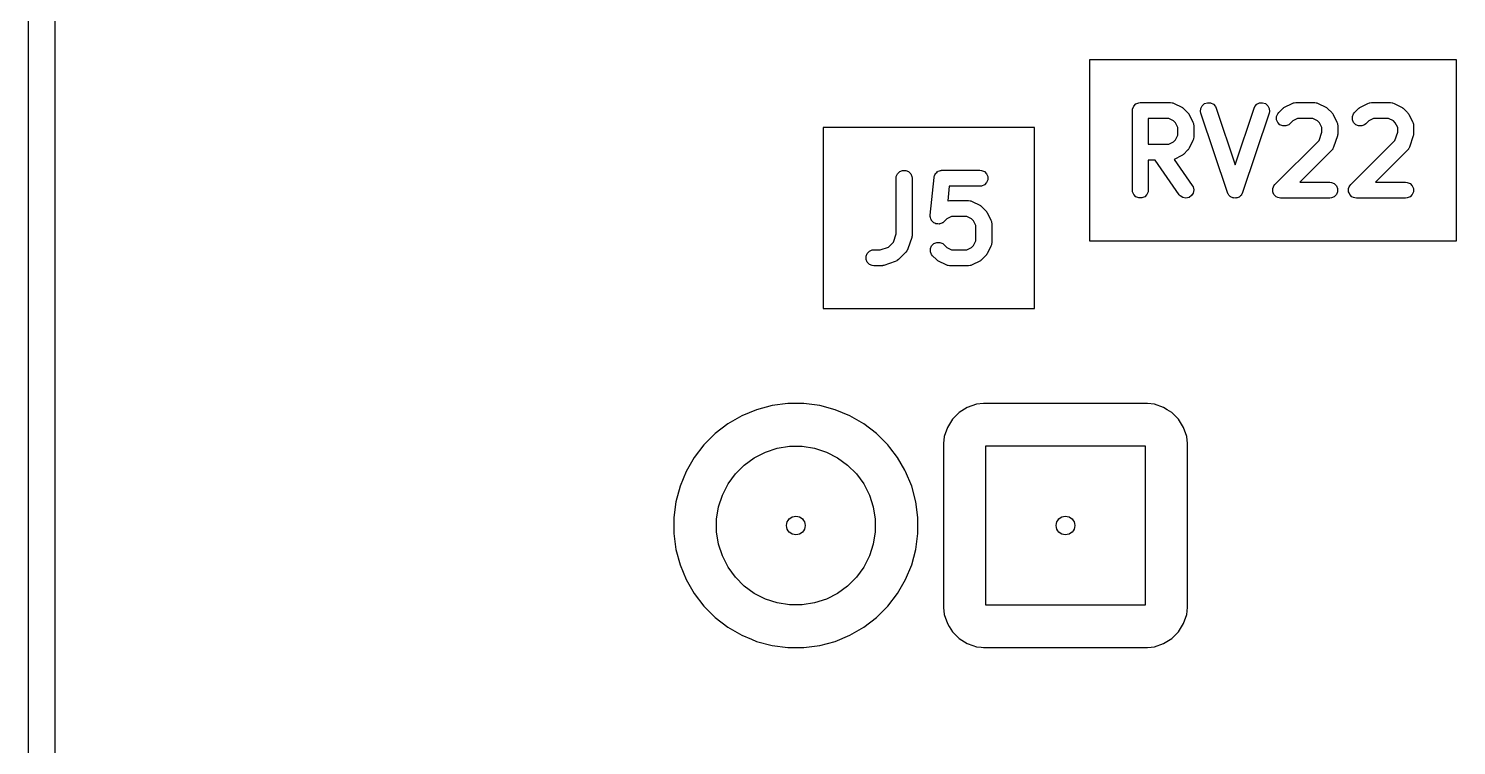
# Model space of a CAD drawing. Extents: x 20 to 124, y -124 to -20.
# Drawn here: x 20 to 46.91, y -62.4 to -48.88 of the extents above; entities that cross this region are included whole.
import ezdxf

# ---------------------------------------------------------------- set-up
doc = ezdxf.new("R2010")
doc.units = 0
doc.layers.add('BLACK', color=7, linetype='CONTINUOUS')
doc.layers.add('WHITE', color=7, linetype='CONTINUOUS')

msp = doc.modelspace()

# ---------------------------------------------------------------- linework, layer by layer
at = {"layer": 'BLACK', "linetype": 'CONTINUOUS'}
for p, q in [((20.5005, -54.160553), (20.5005, -44.099223)), ((46.907939, -49.471103), (39.995214, -49.471103)), ((39.995214, -49.471103), (39.995214, -52.886655)), ((46.907939, -51.124038), (46.907939, -49.471103)), ((40.825994, -50.344992), (40.867378, -50.303608)), ((40.867378, -50.303608), (40.92145, -50.28121)), ((40.92145, -50.28121), (40.950714, -50.278328)), ((40.950714, -50.278328), (41.522143, -50.278328)), ((41.522143, -50.278328), (41.551407, -50.28121)), ((41.551407, -50.28121), (41.556387, -50.283273)), ((41.556387, -50.283273), (41.561762, -50.283655)), ((41.561762, -50.283655), (41.589225, -50.294164)), ((41.589225, -50.294164), (41.732082, -50.365593)), ((42.11793, -50.336361), (42.162144, -50.298014)), ((42.162144, -50.298014), (42.217668, -50.279506)), ((42.217668, -50.279506), (42.276049, -50.283655)), ((42.276049, -50.283655), (42.328396, -50.309829)), ((42.328396, -50.309829), (42.366743, -50.354043)), ((43.106115, -50.354043), (43.144462, -50.309828)), ((43.144462, -50.309828), (43.19681, -50.283655)), ((43.19681, -50.283655), (43.25519, -50.279505)), ((43.25519, -50.279505), (43.310714, -50.298014)), ((43.310714, -50.298014), (43.354928, -50.336361)), ((43.669346, -50.365593), (43.812204, -50.294164)), ((43.812204, -50.294164), (43.839667, -50.283654)), ((43.839667, -50.283654), (43.845044, -50.283271)), ((43.845044, -50.283271), (43.850022, -50.28121)), ((43.850022, -50.28121), (43.879286, -50.278328)), ((43.879286, -50.278328), (44.236428, -50.278328)), ((44.236428, -50.278328), (44.265692, -50.28121)), ((44.265692, -50.28121), (44.270669, -50.283271)), ((44.270669, -50.283271), (44.276047, -50.283654)), ((44.276047, -50.283654), (44.30351, -50.294164)), ((44.30351, -50.294164), (44.446368, -50.365593)), ((45.097917, -50.365593), (45.240775, -50.294164)), ((45.240775, -50.294164), (45.268238, -50.283654)), ((45.268238, -50.283654), (45.273615, -50.283271)), ((45.273615, -50.283271), (45.278593, -50.28121)), ((45.278593, -50.28121), (45.307857, -50.278328)), ((45.307857, -50.278328), (45.664999, -50.278328)), ((45.664999, -50.278328), (45.694263, -50.28121)), ((45.694263, -50.28121), (45.69924, -50.283271)), ((45.69924, -50.283271), (45.704618, -50.283654)), ((45.704618, -50.283654), (45.732081, -50.294164)), ((45.732081, -50.294164), (45.874939, -50.365593)), ((40.800714, -50.428328), (40.803596, -50.399064)), ((40.800714, -51.928328), (40.800714, -50.428328)), ((40.803596, -50.399064), (40.825994, -50.344992)), ((41.486733, -50.578328), (41.100714, -50.578328)), ((41.100714, -50.578328), (41.100714, -51.064042)), ((41.576147, -50.623035), (41.486733, -50.578328)), ((41.732082, -50.365593), (41.744677, -50.373521)), ((41.744677, -50.373521), (41.748334, -50.375036)), ((41.748334, -50.375036), (41.752451, -50.378415)), ((41.752451, -50.378415), (41.756968, -50.381258)), ((41.756968, -50.381258), (41.759565, -50.384252)), ((41.759565, -50.384252), (41.771065, -50.39369)), ((41.771065, -50.39369), (41.842494, -50.465118)), ((41.842494, -50.465118), (41.851936, -50.476623)), ((41.851936, -50.476623), (41.854928, -50.479218)), ((41.854928, -50.479218), (41.857767, -50.483728)), ((41.857767, -50.483728), (41.861149, -50.487849)), ((41.861149, -50.487849), (41.862664, -50.491508)), ((41.862664, -50.491508), (41.870593, -50.504103)), ((41.870593, -50.504103), (41.942021, -50.646961)), ((42.087607, -50.447089), (42.091756, -50.388708)), ((42.094127, -50.475762), (42.087607, -50.447089)), ((42.091756, -50.388708), (42.11793, -50.336361)), ((42.594127, -51.975762), (42.094127, -50.475762)), ((42.366743, -50.354043), (42.378731, -50.380894)), ((42.378731, -50.380894), (42.736429, -51.453986)), ((42.736429, -51.453986), (43.094127, -50.380894)), ((43.378732, -50.475762), (42.878731, -51.975762)), ((43.094127, -50.380894), (43.106115, -50.354043)), ((43.354928, -50.336361), (43.381102, -50.388708)), ((43.385252, -50.447088), (43.378732, -50.475762)), ((43.381102, -50.388708), (43.385252, -50.447088)), ((43.517882, -50.541922), (43.540279, -50.48785)), ((43.517882, -50.600448), (43.517882, -50.541922)), ((43.540279, -50.48785), (43.558934, -50.465119)), ((43.558934, -50.465119), (43.630362, -50.393691)), ((43.630362, -50.393691), (43.641864, -50.38425)), ((43.641864, -50.38425), (43.64446, -50.381258)), ((43.64446, -50.381258), (43.648969, -50.378419)), ((43.648969, -50.378419), (43.653092, -50.375036)), ((43.653092, -50.375036), (43.656754, -50.373519)), ((43.656754, -50.373519), (43.669346, -50.365593)), ((43.914696, -50.578328), (43.825282, -50.623035)), ((44.201018, -50.578328), (43.914696, -50.578328)), ((44.290432, -50.623035), (44.201018, -50.578328)), ((44.446368, -50.365593), (44.458961, -50.37352)), ((44.458961, -50.37352), (44.462621, -50.375036)), ((44.462621, -50.375036), (44.46674, -50.378417)), ((44.46674, -50.378417), (44.471254, -50.381258)), ((44.471254, -50.381258), (44.47385, -50.384251)), ((44.47385, -50.384251), (44.485352, -50.393691)), ((44.485352, -50.393691), (44.55678, -50.465119)), ((44.55678, -50.465119), (44.56622, -50.476621)), ((44.56622, -50.476621), (44.569213, -50.479217)), ((44.569213, -50.479217), (44.572051, -50.483726)), ((44.572051, -50.483726), (44.575435, -50.487849)), ((44.575435, -50.487849), (44.576951, -50.491511)), ((44.576951, -50.491511), (44.584878, -50.504103)), ((44.584878, -50.504103), (44.656307, -50.646959)), ((44.946453, -50.541922), (44.96885, -50.48785)), ((44.946453, -50.600448), (44.946453, -50.541922)), ((44.96885, -50.48785), (44.987505, -50.465119)), ((44.987505, -50.465119), (45.058933, -50.393691)), ((45.058933, -50.393691), (45.070435, -50.38425)), ((45.070435, -50.38425), (45.073031, -50.381258)), ((45.073031, -50.381258), (45.07754, -50.378419)), ((45.07754, -50.378419), (45.081663, -50.375036)), ((45.081663, -50.375036), (45.085325, -50.373519)), ((45.085325, -50.373519), (45.097917, -50.365593)), ((45.343267, -50.578328), (45.253853, -50.623035)), ((45.629589, -50.578328), (45.343267, -50.578328)), ((45.719003, -50.623035), (45.629589, -50.578328)), ((45.874939, -50.365593), (45.887532, -50.37352)), ((45.887532, -50.37352), (45.891192, -50.375036)), ((45.891192, -50.375036), (45.895311, -50.378417)), ((45.895311, -50.378417), (45.899825, -50.381258)), ((45.899825, -50.381258), (45.902421, -50.384251)), ((45.902421, -50.384251), (45.913923, -50.393691)), ((45.913923, -50.393691), (45.985351, -50.465119)), ((45.985351, -50.465119), (45.994791, -50.476621)), ((45.994791, -50.476621), (45.997784, -50.479217)), ((45.997784, -50.479217), (46.000622, -50.483726)), ((46.000622, -50.483726), (46.004006, -50.487849)), ((46.004006, -50.487849), (46.005522, -50.491511)), ((46.005522, -50.491511), (46.013449, -50.504103)), ((46.013449, -50.504103), (46.084878, -50.646959)), ((38.957225, -50.745629), (34.973071, -50.745629)), ((34.973071, -50.745629), (34.973071, -54.160553)), ((38.957225, -52.886655), (38.957225, -50.745629)), ((41.613151, -50.660039), (41.576147, -50.623035)), ((41.657857, -50.749451), (41.613151, -50.660039)), ((41.657857, -50.892918), (41.657857, -50.749451)), ((41.942021, -50.646961), (41.952531, -50.674424)), ((41.952531, -50.674424), (41.952912, -50.679799)), ((41.952912, -50.679799), (41.954975, -50.684778)), ((41.954975, -50.684778), (41.957857, -50.714042)), ((41.957857, -50.714042), (41.957857, -50.928328)), ((43.540279, -50.65452), (43.517882, -50.600448)), ((43.581665, -50.695906), (43.540279, -50.65452)), ((43.635737, -50.718303), (43.581665, -50.695906)), ((43.694263, -50.718303), (43.635737, -50.718303)), ((43.748335, -50.695906), (43.694263, -50.718303)), ((43.771066, -50.677251), (43.748335, -50.695906)), ((43.825282, -50.623035), (43.771066, -50.677251)), ((44.327436, -50.660039), (44.290432, -50.623035)), ((44.319609, -50.990157), (44.372143, -50.832559)), ((44.372143, -50.749452), (44.327436, -50.660039)), ((44.372143, -50.832559), (44.372143, -50.749452)), ((44.656307, -50.646959), (44.666816, -50.674423)), ((44.666816, -50.674423), (44.667197, -50.679797)), ((44.667197, -50.679797), (44.669261, -50.684778)), ((44.669261, -50.684778), (44.672143, -50.714042)), ((44.672143, -50.714042), (44.672143, -50.8569)), ((44.96885, -50.65452), (44.946453, -50.600448)), ((45.010236, -50.695906), (44.96885, -50.65452)), ((45.064308, -50.718303), (45.010236, -50.695906)), ((45.122834, -50.718303), (45.064308, -50.718303)), ((45.176906, -50.695906), (45.122834, -50.718303)), ((45.199637, -50.677251), (45.176906, -50.695906)), ((45.253853, -50.623035), (45.199637, -50.677251)), ((45.756007, -50.660039), (45.719003, -50.623035)), ((45.74818, -50.990157), (45.800714, -50.832559)), ((45.800714, -50.749452), (45.756007, -50.660039)), ((45.800714, -50.832559), (45.800714, -50.749452)), ((46.084878, -50.646959), (46.095387, -50.674423)), ((46.095387, -50.674423), (46.095768, -50.679797)), ((46.095768, -50.679797), (46.097832, -50.684778)), ((46.097832, -50.684778), (46.100714, -50.714042)), ((46.100714, -50.714042), (46.100714, -50.8569)), ((41.100714, -51.064042), (41.486733, -51.064042)), ((41.486733, -51.064042), (41.576145, -51.019336)), ((41.576145, -51.019336), (41.61315, -50.982331)), ((41.61315, -50.982331), (41.657857, -50.892918)), ((41.942021, -50.995409), (41.870593, -51.138267)), ((41.952531, -50.967946), (41.942021, -50.995409)), ((41.952912, -50.96257), (41.952531, -50.967946)), ((41.954975, -50.957592), (41.952912, -50.96257)), ((41.957857, -50.928328), (41.954975, -50.957592)), ((43.487505, -51.822262), (44.319609, -50.990157)), ((44.593016, -51.11862), (44.581028, -51.14547)), ((44.664445, -50.904335), (44.593016, -51.11862)), ((44.667744, -50.889825), (44.664445, -50.904335)), ((44.669261, -50.886164), (44.667744, -50.889825)), ((44.669783, -50.880855), (44.669261, -50.886164)), ((44.670965, -50.875661), (44.669783, -50.880855)), ((44.672143, -50.8569), (44.670684, -50.871711)), ((44.670684, -50.871711), (44.670965, -50.875661)), ((44.916076, -51.822262), (45.74818, -50.990157)), ((46.021587, -51.11862), (46.009599, -51.14547)), ((46.093016, -50.904335), (46.021587, -51.11862)), ((46.096315, -50.889825), (46.093016, -50.904335)), ((46.097832, -50.886164), (46.096315, -50.889825)), ((46.098354, -50.880855), (46.097832, -50.886164)), ((46.099536, -50.875661), (46.098354, -50.880855)), ((46.100714, -50.8569), (46.099255, -50.871711)), ((46.099255, -50.871711), (46.099536, -50.875661)), ((46.907939, -52.886655), (46.907939, -51.124038)), ((41.229759, -51.364042), (41.100714, -51.364042)), ((41.100714, -51.364042), (41.100714, -51.928328)), ((41.684972, -52.014347), (41.229759, -51.364042)), ((41.589225, -51.348206), (41.58579, -51.34952)), ((41.58579, -51.34952), (41.930742, -51.842309)), ((41.732082, -51.276778), (41.589225, -51.348206)), ((41.744675, -51.26885), (41.732082, -51.276778)), ((41.748335, -51.267335), (41.744675, -51.26885)), ((41.752454, -51.263953), (41.748335, -51.267335)), ((41.756968, -51.261113), (41.752454, -51.263953)), ((41.759564, -51.258119), (41.756968, -51.261113)), ((41.771066, -51.24868), (41.759564, -51.258119)), ((41.842495, -51.177251), (41.771066, -51.24868)), ((41.851936, -51.165746), (41.842495, -51.177251)), ((41.854928, -51.163152), (41.851936, -51.165746)), ((41.857766, -51.158642), (41.854928, -51.163152)), ((41.86115, -51.15452), (41.857766, -51.158642)), ((41.862666, -51.150858), (41.86115, -51.15452)), ((41.870593, -51.138267), (41.862666, -51.150858)), ((44.55678, -51.177251), (43.955703, -51.778328)), ((44.575435, -51.154521), (44.55678, -51.177251)), ((44.577498, -51.149539), (44.575435, -51.154521)), ((44.581028, -51.14547), (44.577498, -51.149539)), ((45.985351, -51.177251), (45.384274, -51.778328)), ((46.004006, -51.154521), (45.985351, -51.177251)), ((46.006069, -51.149539), (46.004006, -51.154521)), ((46.009599, -51.14547), (46.006069, -51.149539)), ((36.352882, -51.674064), (36.37528, -51.619992)), ((36.37528, -51.619992), (36.416664, -51.578608)), ((36.416664, -51.578608), (36.470736, -51.55621)), ((36.470736, -51.55621), (36.529264, -51.55621)), ((36.529264, -51.55621), (36.583336, -51.578608)), ((36.583336, -51.578608), (36.62472, -51.619992)), ((36.62472, -51.619992), (36.647118, -51.674064)), ((37.068594, -51.670618), (37.070809, -51.659571)), ((37.070809, -51.659571), (37.081173, -51.640249)), ((37.081173, -51.640249), (37.089565, -51.619992)), ((37.089565, -51.619992), (37.094905, -51.614651)), ((37.094905, -51.614651), (37.098476, -51.607996)), ((37.098476, -51.607996), (37.115443, -51.594113)), ((37.115443, -51.594113), (37.130949, -51.578608)), ((37.130949, -51.578608), (37.137928, -51.575716)), ((37.137928, -51.575716), (37.143773, -51.570935)), ((37.143773, -51.570935), (37.164758, -51.564603)), ((37.164758, -51.564603), (37.185021, -51.55621)), ((37.185021, -51.55621), (37.196237, -51.555105)), ((37.196237, -51.555105), (37.199805, -51.554029)), ((37.199805, -51.554029), (37.203458, -51.554394)), ((37.203458, -51.554394), (37.214285, -51.553328)), ((37.214285, -51.553328), (37.928571, -51.553328)), ((37.928571, -51.553328), (37.957835, -51.55621)), ((37.957835, -51.55621), (38.011907, -51.578608)), ((38.011907, -51.578608), (38.053291, -51.619992)), ((38.053291, -51.619992), (38.075689, -51.674064)), ((36.35, -51.703328), (36.352882, -51.674064)), ((36.35, -52.750416), (36.35, -51.703328)), ((36.647118, -51.674064), (36.65, -51.703328)), ((36.65, -51.703328), (36.65, -52.774757)), ((36.993601, -52.402689), (37.065029, -51.688403)), ((37.065029, -51.688403), (37.067167, -51.677738)), ((37.067167, -51.674064), (37.068594, -51.670618)), ((37.067167, -51.677738), (37.067167, -51.674064)), ((37.350034, -51.853328), (37.322392, -52.129737)), ((37.928571, -51.853328), (37.350034, -51.853328)), ((37.957835, -51.850446), (37.928571, -51.853328)), ((38.011907, -51.828048), (37.957835, -51.850446)), ((38.053291, -51.786664), (38.011907, -51.828048)), ((38.075689, -51.732592), (38.053291, -51.786664)), ((38.075689, -51.674064), (38.075689, -51.732592)), ((40.803596, -51.957592), (40.800714, -51.928328)), ((41.100714, -51.928328), (41.097832, -51.957592)), ((41.930742, -51.842309), (41.945163, -51.867935)), ((41.945163, -51.867935), (41.957822, -51.925077)), ((41.957822, -51.925077), (41.947651, -51.982713)), ((43.446453, -51.899064), (43.459347, -51.867935)), ((43.446453, -51.957592), (43.446453, -51.899064)), ((43.459347, -51.867935), (43.46885, -51.844993)), ((43.46885, -51.844993), (43.487505, -51.822262)), ((43.955703, -51.778328), (44.522143, -51.778328)), ((44.522143, -51.778328), (44.551407, -51.78121)), ((44.551407, -51.78121), (44.605479, -51.803608)), ((44.605479, -51.803608), (44.646863, -51.844992)), ((44.646863, -51.844992), (44.669261, -51.899064)), ((44.669261, -51.899064), (44.669261, -51.957592)), ((44.875024, -51.899064), (44.887918, -51.867935)), ((44.875024, -51.957592), (44.875024, -51.899064)), ((44.887918, -51.867935), (44.897421, -51.844993)), ((44.897421, -51.844993), (44.916076, -51.822262)), ((45.384274, -51.778328), (45.950714, -51.778328)), ((45.950714, -51.778328), (45.979978, -51.78121)), ((45.979978, -51.78121), (46.03405, -51.803608)), ((46.03405, -51.803608), (46.075434, -51.844992)), ((46.075434, -51.844992), (46.097832, -51.899064)), ((46.097832, -51.899064), (46.097832, -51.957592)), ((37.322392, -52.129737), (37.3229, -52.129701)), ((37.3229, -52.129701), (37.327879, -52.127639)), ((37.327879, -52.127639), (37.357143, -52.124757)), ((37.357143, -52.124757), (37.714285, -52.124757)), ((37.714285, -52.124757), (37.743549, -52.127639)), ((37.743549, -52.127639), (37.748527, -52.129701)), ((37.748527, -52.129701), (37.753903, -52.130083)), ((37.753903, -52.130083), (37.781366, -52.140593)), ((37.781366, -52.140593), (37.924225, -52.212021)), ((40.825994, -52.011664), (40.803596, -51.957592)), ((40.867378, -52.053048), (40.825994, -52.011664)), ((40.92145, -52.075446), (40.867378, -52.053048)), ((40.979978, -52.075446), (40.92145, -52.075446)), ((41.03405, -52.053048), (40.979978, -52.075446)), ((41.075434, -52.011664), (41.03405, -52.053048)), ((41.097832, -51.957592), (41.075434, -52.011664)), ((41.704115, -52.036669), (41.684972, -52.014347)), ((41.753472, -52.068122), (41.704115, -52.036669)), ((41.811108, -52.078293), (41.753472, -52.068122)), ((41.86825, -52.065634), (41.811108, -52.078293)), ((41.916198, -52.03207), (41.86825, -52.065634)), ((41.947651, -51.982713), (41.916198, -52.03207)), ((42.606115, -52.002613), (42.594127, -51.975762)), ((42.613137, -52.01071), (42.606115, -52.002613)), ((42.61793, -52.020295), (42.613137, -52.01071)), ((42.632136, -52.032616), (42.61793, -52.020295)), ((42.644462, -52.046828), (42.632136, -52.032616)), ((42.654049, -52.051621), (42.644462, -52.046828)), ((42.662144, -52.058642), (42.654049, -52.051621)), ((42.679986, -52.064589), (42.662144, -52.058642)), ((42.69681, -52.073001), (42.679986, -52.064589)), ((42.7075, -52.07376), (42.69681, -52.073001)), ((42.717668, -52.07715), (42.7075, -52.07376)), ((42.736424, -52.075817), (42.717668, -52.07715)), ((42.75519, -52.077151), (42.736424, -52.075817)), ((42.76536, -52.07376), (42.75519, -52.077151)), ((42.776049, -52.073001), (42.76536, -52.07376)), ((42.79287, -52.06459), (42.776049, -52.073001)), ((42.810714, -52.058642), (42.79287, -52.06459)), ((42.81881, -52.051619), (42.810714, -52.058642)), ((42.828396, -52.046827), (42.81881, -52.051619)), ((42.840719, -52.032618), (42.828396, -52.046827)), ((42.854928, -52.020295), (42.840719, -52.032618)), ((42.85972, -52.010709), (42.854928, -52.020295)), ((42.866743, -52.002613), (42.85972, -52.010709)), ((42.878731, -51.975762), (42.866743, -52.002613)), ((43.45573, -51.979989), (43.446453, -51.957592)), ((43.46885, -52.011663), (43.45573, -51.979989)), ((43.510236, -52.053049), (43.46885, -52.011663)), ((43.540619, -52.065634), (43.510236, -52.053049)), ((43.564307, -52.075446), (43.540619, -52.065634)), ((43.593571, -52.078328), (43.564307, -52.075446)), ((44.522143, -52.078328), (43.593571, -52.078328)), ((44.551407, -52.075446), (44.522143, -52.078328)), ((44.605479, -52.053048), (44.551407, -52.075446)), ((44.646863, -52.011664), (44.605479, -52.053048)), ((44.669261, -51.957592), (44.646863, -52.011664)), ((44.884301, -51.979989), (44.875024, -51.957592)), ((44.897421, -52.011663), (44.884301, -51.979989)), ((44.938807, -52.053049), (44.897421, -52.011663)), ((44.96919, -52.065634), (44.938807, -52.053049)), ((44.992878, -52.075446), (44.96919, -52.065634)), ((45.022142, -52.078328), (44.992878, -52.075446)), ((45.950714, -52.078328), (45.022142, -52.078328)), ((45.979978, -52.075446), (45.950714, -52.078328)), ((46.03405, -52.053048), (45.979978, -52.075446)), ((46.075434, -52.011664), (46.03405, -52.053048)), ((46.097832, -51.957592), (46.075434, -52.011664)), ((36.993557, -52.432094), (36.993601, -52.402689)), ((36.995739, -52.439325), (36.993557, -52.432094)), ((36.995739, -52.446878), (36.995739, -52.439325)), ((37.00413, -52.467137), (36.995739, -52.446878)), ((37.010464, -52.488126), (37.00413, -52.467137)), ((37.30314, -52.469462), (37.248924, -52.523679)), ((37.392552, -52.424757), (37.30314, -52.469462)), ((37.678876, -52.424757), (37.392552, -52.424757)), ((37.768289, -52.469463), (37.678876, -52.424757)), ((37.805292, -52.506467), (37.768289, -52.469463)), ((37.924225, -52.212021), (37.936819, -52.219949)), ((37.936819, -52.219949), (37.940479, -52.221465)), ((37.940479, -52.221465), (37.944599, -52.224846)), ((37.944599, -52.224846), (37.94911, -52.227686)), ((37.94911, -52.227686), (37.951704, -52.230677)), ((37.951704, -52.230677), (37.96321, -52.24012)), ((37.96321, -52.24012), (38.034638, -52.311549)), ((38.034638, -52.311549), (38.044076, -52.323049)), ((38.044076, -52.323049), (38.04707, -52.325646)), ((38.04707, -52.325646), (38.04991, -52.330158)), ((38.04991, -52.330158), (38.053292, -52.334279)), ((38.053292, -52.334279), (38.054807, -52.337938)), ((38.054807, -52.337938), (38.062735, -52.350532)), ((38.062735, -52.350532), (38.134164, -52.493388)), ((37.015245, -52.49397), (37.010464, -52.488126)), ((37.018137, -52.50095), (37.015245, -52.49397)), ((37.033641, -52.516453), (37.018137, -52.50095)), ((37.047525, -52.533423), (37.033641, -52.516453)), ((37.054181, -52.536994), (37.047525, -52.533423)), ((37.059523, -52.542335), (37.054181, -52.536994)), ((37.079777, -52.550724), (37.059523, -52.542335)), ((37.0991, -52.56109), (37.079777, -52.550724)), ((37.106617, -52.561841), (37.0991, -52.56109)), ((37.113595, -52.564732), (37.106617, -52.561841)), ((37.135518, -52.564732), (37.113595, -52.564732)), ((37.157337, -52.566914), (37.135518, -52.564732)), ((37.164568, -52.564732), (37.157337, -52.566914)), ((37.172121, -52.564732), (37.164568, -52.564732)), ((37.19238, -52.55634), (37.172121, -52.564732)), ((37.213369, -52.550007), (37.19238, -52.55634)), ((37.219213, -52.545225), (37.213369, -52.550007)), ((37.226193, -52.542334), (37.219213, -52.545225)), ((37.248924, -52.523679), (37.226193, -52.542334)), ((37.85, -52.595881), (37.805292, -52.506467)), ((37.85, -52.882203), (37.85, -52.595881)), ((38.134164, -52.493388), (38.144673, -52.520852)), ((38.144673, -52.520852), (38.145054, -52.526226)), ((38.145054, -52.526226), (38.147118, -52.531207)), ((38.147118, -52.531207), (38.15, -52.560471)), ((38.15, -52.560471), (38.15, -52.917614)), ((36.047085, -53.053328), (36.204687, -53.000794)), ((36.204687, -53.000794), (36.297466, -52.908014)), ((36.297466, -52.908014), (36.35, -52.750416)), ((36.642302, -52.822192), (36.570873, -53.036477)), ((36.645601, -52.807682), (36.642302, -52.822192)), ((36.647118, -52.804021), (36.645601, -52.807682)), ((36.64764, -52.798712), (36.647118, -52.804021)), ((36.648822, -52.793518), (36.64764, -52.798712)), ((36.65, -52.774757), (36.648541, -52.789568)), ((36.648541, -52.789568), (36.648822, -52.793518)), ((36.995739, -53.031207), (37.018137, -52.977135)), ((37.018137, -52.977135), (37.059523, -52.93575)), ((37.059523, -52.93575), (37.113595, -52.913353)), ((37.113595, -52.913353), (37.172121, -52.913353)), ((37.172121, -52.913353), (37.226193, -52.935751)), ((37.226193, -52.935751), (37.248924, -52.954406)), ((37.248924, -52.954406), (37.30314, -53.008622)), ((37.30314, -53.008622), (37.392552, -53.053328)), ((37.678876, -53.053328), (37.768289, -53.008621)), ((37.768289, -53.008621), (37.805292, -52.971617)), ((37.805292, -52.971617), (37.85, -52.882203)), ((38.134164, -52.984697), (38.062735, -53.127553)), ((38.144673, -52.957233), (38.134164, -52.984697)), ((38.145054, -52.951858), (38.144673, -52.957233)), ((38.147118, -52.946878), (38.145054, -52.951858)), ((38.15, -52.917614), (38.147118, -52.946878)), ((38.957225, -54.160553), (38.957225, -52.886655)), ((39.995214, -52.886655), (46.907939, -52.886655)), ((35.781453, -53.174064), (35.803851, -53.119992)), ((35.781453, -53.232592), (35.781453, -53.174064)), ((35.803851, -53.286664), (35.781453, -53.232592)), ((35.803851, -53.119992), (35.845235, -53.078608)), ((35.845235, -53.078608), (35.899307, -53.05621)), ((35.899307, -53.05621), (35.928571, -53.053328)), ((35.928571, -53.053328), (36.047085, -53.053328)), ((36.333148, -53.274203), (36.118862, -53.345631)), ((36.359999, -53.262215), (36.333148, -53.274203)), ((36.36407, -53.258683), (36.359999, -53.262215)), ((36.36905, -53.256621), (36.36407, -53.258683)), ((36.39178, -53.237966), (36.36905, -53.256621)), ((36.534637, -53.095108), (36.39178, -53.237966)), ((36.553292, -53.072377), (36.534637, -53.095108)), ((36.555354, -53.067397), (36.553292, -53.072377)), ((36.558885, -53.063327), (36.555354, -53.067397)), ((36.570873, -53.036477), (36.558885, -53.063327)), ((36.995739, -53.089733), (36.995739, -53.031207)), ((37.018136, -53.143805), (36.995739, -53.089733)), ((37.03679, -53.166536), (37.018136, -53.143805)), ((37.108218, -53.237965), (37.03679, -53.166536)), ((37.11972, -53.247404), (37.108218, -53.237965)), ((37.122318, -53.2504), (37.11972, -53.247404)), ((37.126832, -53.253241), (37.122318, -53.2504)), ((37.130949, -53.25662), (37.126832, -53.253241)), ((37.134607, -53.258135), (37.130949, -53.25662)), ((37.147204, -53.266064), (37.134607, -53.258135)), ((37.290062, -53.337493), (37.147204, -53.266064)), ((37.392552, -53.053328), (37.678876, -53.053328)), ((37.924225, -53.266064), (37.781366, -53.337492)), ((37.936819, -53.258135), (37.924225, -53.266064)), ((37.940479, -53.25662), (37.936819, -53.258135)), ((37.944599, -53.253238), (37.940479, -53.25662)), ((37.94911, -53.250399), (37.944599, -53.253238)), ((37.951704, -53.247407), (37.94911, -53.250399)), ((37.96321, -53.237965), (37.951704, -53.247407)), ((38.034638, -53.166536), (37.96321, -53.237965)), ((38.044076, -53.155035), (38.034638, -53.166536)), ((38.04707, -53.152439), (38.044076, -53.155035)), ((38.04991, -53.147926), (38.04707, -53.152439)), ((38.053292, -53.143806), (38.04991, -53.147926)), ((38.054807, -53.140146), (38.053292, -53.143806)), ((38.062735, -53.127553), (38.054807, -53.140146)), ((35.845235, -53.328048), (35.803851, -53.286664)), ((35.899307, -53.350446), (35.845235, -53.328048)), ((35.928571, -53.353328), (35.899307, -53.350446)), ((36.071428, -53.353328), (35.928571, -53.353328)), ((36.086233, -53.351869), (36.071428, -53.353328)), ((36.090188, -53.352151), (36.086233, -53.351869)), ((36.095389, -53.350968), (36.090188, -53.352151)), ((36.100692, -53.350446), (36.095389, -53.350968)), ((36.104349, -53.34893), (36.100692, -53.350446)), ((36.118862, -53.345631), (36.104349, -53.34893)), ((37.317525, -53.348002), (37.290062, -53.337493)), ((37.3229, -53.348383), (37.317525, -53.348002)), ((37.327879, -53.350446), (37.3229, -53.348383)), ((37.357143, -53.353328), (37.327879, -53.350446)), ((37.714285, -53.353328), (37.357143, -53.353328)), ((37.743549, -53.350446), (37.714285, -53.353328)), ((37.748527, -53.348383), (37.743549, -53.350446)), ((37.753903, -53.348002), (37.748527, -53.348383)), ((37.781366, -53.337492), (37.753903, -53.348002)), ((20.5005, -58.099223), (20.5005, -54.160553)), ((34.973071, -54.160553), (38.957225, -54.160553)), ((34.309206, -55.949501), (34.010233, -55.988861)), ((34.309211, -55.9495), (34.309206, -55.949501)), ((34.309217, -55.9495), (34.309211, -55.9495)), ((34.610783, -55.9495), (34.309217, -55.9495)), ((34.610788, -55.9495), (34.610783, -55.9495)), ((34.610793, -55.949501), (34.610788, -55.9495)), ((34.909766, -55.988861), (34.610793, -55.949501)), ((37.860745, -55.964631), (37.690476, -56.024211)), ((37.86075, -55.96463), (37.860745, -55.964631)), ((37.995039, -55.9495), (37.86075, -55.96463)), ((37.995046, -55.9495), (37.995039, -55.9495)), ((41.084954, -55.9495), (37.995046, -55.9495)), ((41.08496, -55.9495), (41.084954, -55.9495)), ((41.219249, -55.96463), (41.08496, -55.9495)), ((41.219254, -55.964631), (41.219249, -55.96463)), ((41.389523, -56.024211), (41.219254, -55.964631)), ((33.440328, -56.182318), (33.179168, -56.333099)), ((33.440338, -56.182314), (33.440328, -56.182318)), ((33.718939, -56.066913), (33.440338, -56.182314)), ((34.010233, -55.988861), (33.718939, -56.066913)), ((35.20106, -56.066913), (34.909766, -55.988861)), ((35.479661, -56.182314), (35.20106, -56.066913)), ((35.479671, -56.182318), (35.479661, -56.182314)), ((35.740831, -56.333099), (35.479671, -56.182318)), ((37.537737, -56.120184), (37.410184, -56.247737)), ((37.690476, -56.024211), (37.537737, -56.120184)), ((41.457482, -56.066913), (41.389523, -56.024211)), ((41.542262, -56.120184), (41.457482, -56.066913)), ((41.669816, -56.247738), (41.542262, -56.120184)), ((33.179168, -56.333099), (32.939921, -56.516679)), ((35.980078, -56.516679), (35.740831, -56.333099)), ((37.314211, -56.400476), (37.254631, -56.570745)), ((37.410184, -56.247737), (37.314211, -56.400476)), ((41.765789, -56.400478), (41.669816, -56.247738)), ((41.825368, -56.570745), (41.765789, -56.400478)), ((32.726679, -56.729921), (32.543099, -56.969168)), ((32.726685, -56.729914), (32.726679, -56.729921)), ((32.939914, -56.516685), (32.726685, -56.729914)), ((32.939921, -56.516679), (32.939914, -56.516685)), ((34.109832, -56.791445), (34.342311, -56.754624)), ((34.342311, -56.754624), (34.577689, -56.754624)), ((34.577689, -56.754624), (34.810168, -56.791445)), ((35.980085, -56.516685), (35.980078, -56.516679)), ((36.168439, -56.705039), (35.980085, -56.516685)), ((36.193314, -56.729914), (36.168439, -56.705039)), ((36.19332, -56.729921), (36.193314, -56.729914)), ((36.229486, -56.777053), (36.19332, -56.729921)), ((37.25463, -56.57075), (37.2395, -56.705039)), ((37.2395, -56.705039), (37.2395, -59.79496)), ((37.254631, -56.570745), (37.25463, -56.57075)), ((38.04, -59.75), (38.04, -56.75)), ((38.04, -56.75), (41.04, -56.75)), ((41.04, -56.75), (41.04, -59.75)), ((41.8405, -56.705046), (41.825368, -56.570745)), ((41.8405, -58.124038), (41.8405, -56.705046)), ((32.543099, -56.969168), (32.392318, -57.230328)), ((33.485828, -57.109391), (33.676252, -56.97104)), ((33.676252, -56.97104), (33.885975, -56.864181)), ((33.885975, -56.864181), (34.109832, -56.791445)), ((34.810168, -56.791445), (35.034025, -56.864181)), ((35.034025, -56.864181), (35.243748, -56.97104)), ((35.243748, -56.97104), (35.434172, -57.109391)), ((36.3769, -56.969168), (36.229486, -56.777053)), ((36.514414, -57.20735), (36.3769, -56.969168)), ((32.392314, -57.230338), (32.276913, -57.508939)), ((32.392318, -57.230328), (32.392314, -57.230338)), ((33.18104, -57.466252), (33.319391, -57.275828)), ((33.319391, -57.275828), (33.485828, -57.109391)), ((35.434172, -57.109391), (35.600609, -57.275828)), ((35.600609, -57.275828), (35.73896, -57.466252)), ((36.527683, -57.230332), (36.514414, -57.20735)), ((36.643087, -57.508942), (36.527683, -57.230332)), ((32.276913, -57.508939), (32.198861, -57.800233)), ((33.074181, -57.675975), (33.18104, -57.466252)), ((35.73896, -57.466252), (35.845819, -57.675975)), ((36.721138, -57.800232), (36.643087, -57.508942)), ((32.198861, -57.800233), (32.159501, -58.099206)), ((33.001445, -57.899832), (33.074181, -57.675975)), ((35.845819, -57.675975), (35.918555, -57.899832)), ((36.7605, -58.099217), (36.721138, -57.800232)), ((20.5005, -66.111655), (20.5005, -58.099223)), ((32.159501, -58.099206), (32.1595, -58.099223)), ((32.1595, -58.099223), (32.1595, -58.400776)), ((32.964624, -58.132311), (33.001445, -57.899832)), ((35.918555, -57.899832), (35.955376, -58.132311)), ((36.7605, -58.400783), (36.7605, -58.099217)), ((32.964624, -58.367689), (32.964624, -58.132311)), ((33.001445, -58.600168), (32.964624, -58.367689)), ((35.955376, -58.367689), (35.918555, -58.600168)), ((35.955376, -58.132311), (35.955376, -58.367689)), ((41.8405, -59.794954), (41.8405, -58.124038)), ((32.1595, -58.400776), (32.159501, -58.400793)), ((32.159501, -58.400793), (32.198861, -58.699766)), ((33.074181, -58.824025), (33.001445, -58.600168)), ((35.918555, -58.600168), (35.845819, -58.824025)), ((36.721138, -58.699768), (36.7605, -58.400783)), ((32.198861, -58.699766), (32.276913, -58.99106)), ((33.18104, -59.033748), (33.074181, -58.824025)), ((35.845819, -58.824025), (35.73896, -59.033748)), ((36.643087, -58.991058), (36.721138, -58.699768)), ((32.276913, -58.99106), (32.392314, -59.269661)), ((33.319391, -59.224172), (33.18104, -59.033748)), ((35.73896, -59.033748), (35.600609, -59.224172)), ((36.527683, -59.269668), (36.643087, -58.991058)), ((32.392314, -59.269661), (32.392318, -59.269671)), ((32.392318, -59.269671), (32.543099, -59.530831)), ((33.485828, -59.390609), (33.319391, -59.224172)), ((33.676252, -59.52896), (33.485828, -59.390609)), ((35.434172, -59.390609), (35.243748, -59.52896)), ((35.600609, -59.224172), (35.434172, -59.390609)), ((36.3769, -59.530832), (36.527683, -59.269668)), ((32.543099, -59.530831), (32.726679, -59.770078)), ((33.885975, -59.635819), (33.676252, -59.52896)), ((34.109832, -59.708555), (33.885975, -59.635819)), ((34.342311, -59.745376), (34.109832, -59.708555)), ((34.810168, -59.708555), (34.577689, -59.745376)), ((35.034025, -59.635819), (34.810168, -59.708555)), ((35.243748, -59.52896), (35.034025, -59.635819)), ((36.193319, -59.77008), (36.3769, -59.530832)), ((32.726679, -59.770078), (32.726685, -59.770085)), ((32.726685, -59.770085), (32.939914, -59.983314)), ((32.939914, -59.983314), (32.939921, -59.98332)), ((32.939921, -59.98332), (33.179168, -60.1669)), ((34.577689, -59.745376), (34.342311, -59.745376)), ((35.740832, -60.1669), (35.98008, -59.983319)), ((35.98008, -59.983319), (36.193319, -59.77008)), ((37.2395, -59.79496), (37.25463, -59.929249)), ((37.25463, -59.929249), (37.254631, -59.929254)), ((37.254631, -59.929254), (37.314211, -60.099523)), ((41.04, -59.75), (38.04, -59.75)), ((41.765789, -60.099522), (41.825368, -59.929255)), ((41.825368, -59.929255), (41.832533, -59.865668)), ((41.832533, -59.865668), (41.833268, -59.859144)), ((41.833268, -59.859144), (41.8405, -59.794954)), ((33.179168, -60.1669), (33.440328, -60.317681)), ((35.479668, -60.317683), (35.740832, -60.1669)), ((37.314211, -60.099523), (37.345957, -60.150046)), ((37.345957, -60.150046), (37.410184, -60.252262)), ((37.410184, -60.252262), (37.537738, -60.379816)), ((41.542262, -60.379816), (41.669816, -60.252262)), ((41.669816, -60.252262), (41.765789, -60.099522)), ((33.440328, -60.317681), (33.440329, -60.317681)), ((33.440329, -60.317681), (33.440332, -60.317683)), ((33.440332, -60.317683), (33.626072, -60.394619)), ((33.626072, -60.394619), (33.718939, -60.433086)), ((33.718939, -60.433086), (33.71894, -60.433086)), ((33.71894, -60.433086), (33.718942, -60.433087)), ((33.718942, -60.433087), (34.010232, -60.511138)), ((34.010232, -60.511138), (34.309217, -60.5505)), ((34.610783, -60.5505), (34.909768, -60.511138)), ((34.909768, -60.511138), (35.201058, -60.433087)), ((35.201058, -60.433087), (35.479668, -60.317683)), ((37.537738, -60.379816), (37.690478, -60.475789)), ((37.690478, -60.475789), (37.7915, -60.511138)), ((37.7915, -60.511138), (37.860745, -60.535368)), ((37.860745, -60.535368), (37.86075, -60.535369)), ((37.86075, -60.535369), (37.951246, -60.545565)), ((41.152104, -60.542934), (41.219249, -60.535369)), ((41.219249, -60.535369), (41.219252, -60.535368)), ((41.219252, -60.535368), (41.219255, -60.535368)), ((41.219255, -60.535368), (41.389522, -60.475789)), ((41.389522, -60.475789), (41.542262, -60.379816)), ((34.309217, -60.5505), (34.309224, -60.5505)), ((34.309224, -60.5505), (34.610776, -60.5505)), ((34.610776, -60.5505), (34.610783, -60.5505)), ((37.951246, -60.545565), (37.99504, -60.550499)), ((37.99504, -60.550499), (37.995043, -60.5505)), ((37.995043, -60.5505), (37.995046, -60.5505)), ((37.995046, -60.5505), (41.084957, -60.5505)), ((41.084957, -60.5505), (41.084958, -60.550499)), ((41.084958, -60.550499), (41.152104, -60.542934))]:
    msp.add_line(p, q, dxfattribs=at)
at = {"layer": 'BLACK'}
for centre in [(34.46, -58.25), (39.54, -58.25)]:
    msp.add_circle(centre, 0.175, dxfattribs=at)
at = {"layer": 'WHITE', "linetype": 'CONTINUOUS'}
msp.add_line((20, -124), (20, -20), dxfattribs=at)
at = {"layer": 'WHITE'}
for centre in [(34.46, -58.25), (39.54, -58.25)]:
    msp.add_circle(centre, 0.175, dxfattribs=at)

doc.saveas('drawing.dxf')
